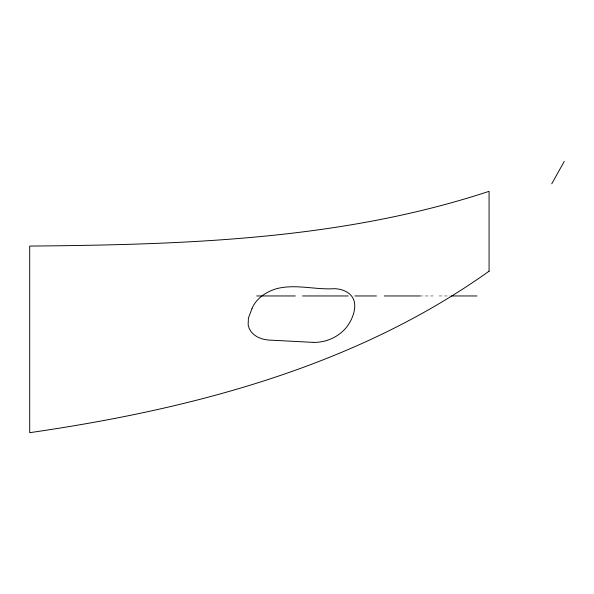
<?xml version="1.0" encoding="UTF-8"?>
<svg xmlns="http://www.w3.org/2000/svg" width="594" height="594" viewBox="0 0 594 594"><rect width="100%" height="100%" fill="white"/><g stroke="black" fill="none" stroke-linecap="round" stroke-linejoin="round"><path stroke-width="0.45" stroke-dasharray="2.97 2.23" d="M419.936 295.961L433.538 295.961M439.122 295.961L450.193 295.961"/><path stroke-width="0.89" d="M252.071 308.368L248.411 318.132L248.151 325L249.213 328.512L251.091 331.712L253.742 334.496L257.076 336.798L262.125 338.899L267.879 340.013L313.224 342.367M252.086 308.331C256.289 298.403 266.06 291.914 276.076 288.825C295.181 283.605 315.34 290.035 334.741 288.669C339.449 288.907 344.223 290.117 348.114 292.849C359.593 300.623 354.031 316.802 347.497 325.995C339.701 336.553 326.433 342.693 313.365 342.374M564.3 161.323L551.744 183.806M256.697 295.961L295.315 295.961M302.576 295.961L348.143 295.961M354.856 295.961L376.448 295.961M384.363 295.961L419.936 295.961M451.544 295.961L476.952 295.961M489.07 271.183C354.915 366.877 190.756 409.37 29.7 432.677L29.7 246.079C183.902 244.646 341.312 240.05 489.07 191.32L489.07 271.183"/></g></svg>
